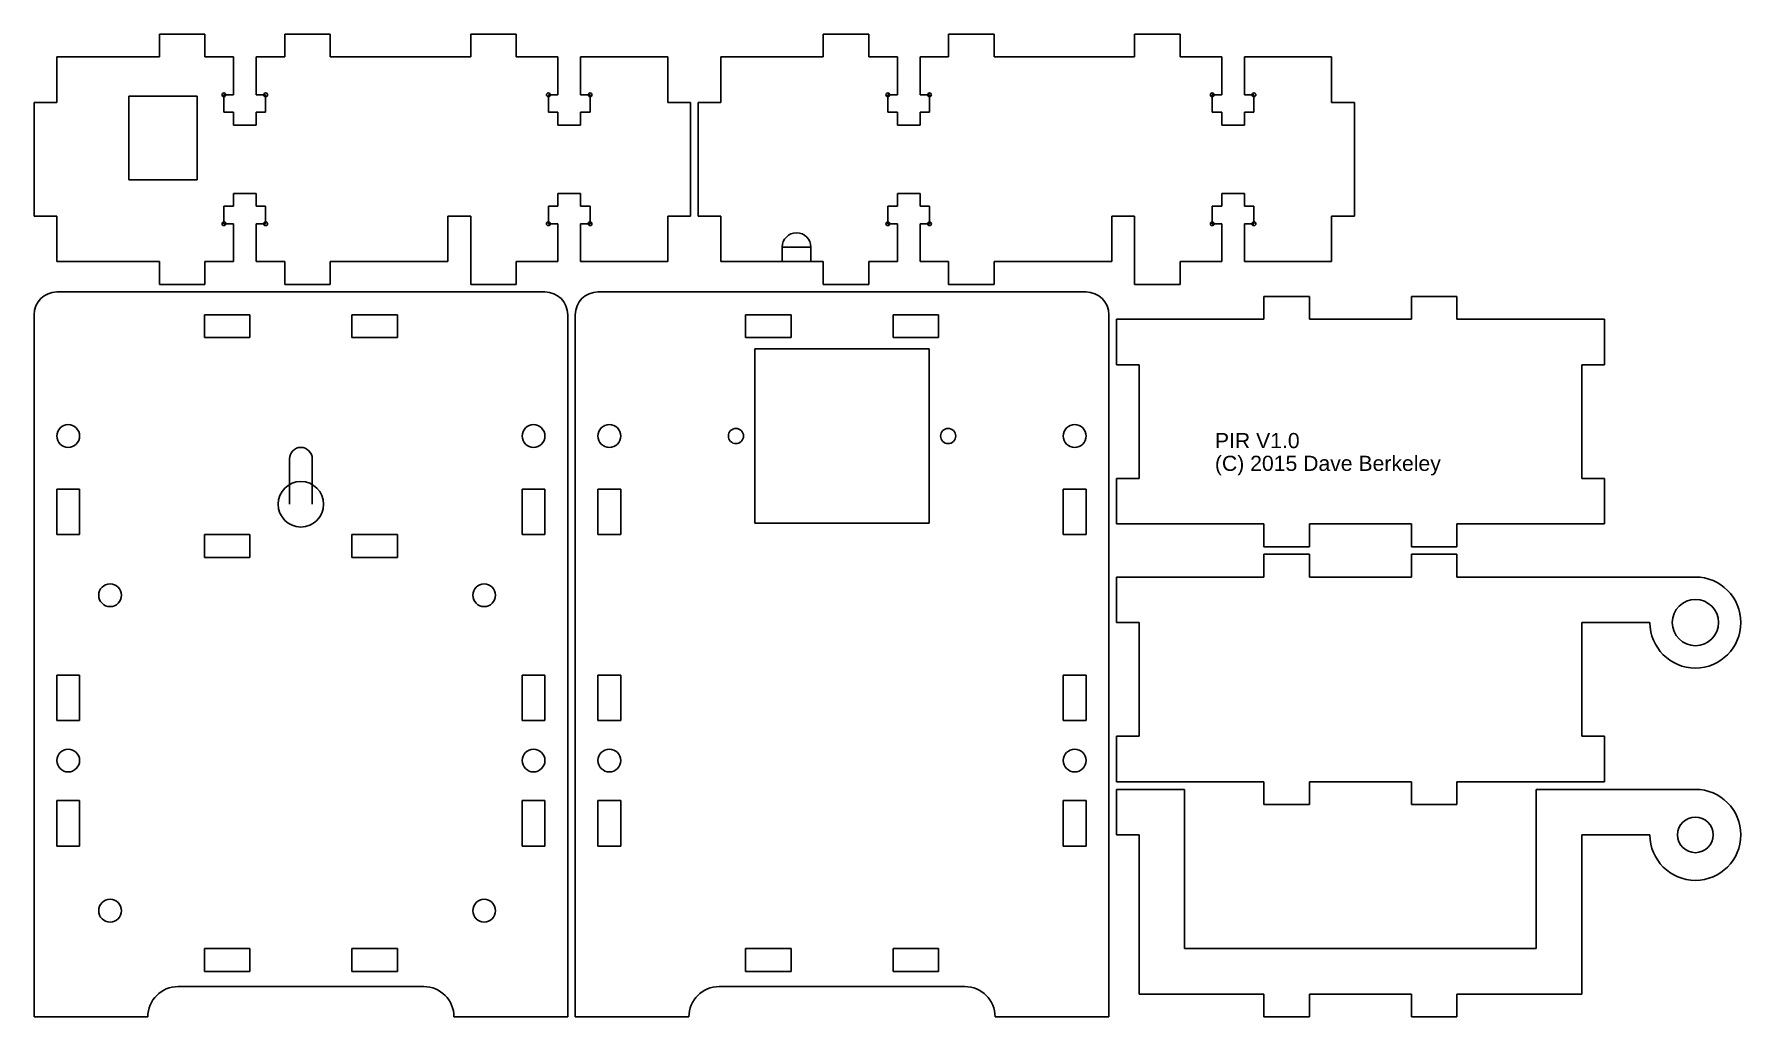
# Model space of a CAD drawing. Extents: x 10 to 235, y 20 to 150.
import ezdxf
from ezdxf.enums import TextEntityAlignment as Align

# ---------------------------------------------------------------- set-up
doc = ezdxf.new("R2010")
doc.units = 0
doc.styles.get("Standard").update_dxf_attribs({"font": 'arial.ttf'})

msp = doc.modelspace()

# ---------------------------------------------------------------- linework, layer by layer
at = {"color": 3}
for p, q in [((32.53, 149.6), (26.53, 149.6)), ((26.53, 149.6), (26.53, 146.6)), ((32.53, 146.6), (32.53, 149.6)), ((49.07, 149.6), (43.07, 149.6)), ((43.07, 149.6), (43.07, 146.6)), ((49.07, 146.6), (49.07, 149.6)), ((73.6, 149.6), (67.6, 149.6)), ((67.6, 149.6), (67.6, 146.6)), ((73.6, 146.6), (73.6, 149.6)), ((120.13, 149.6), (114.13, 149.6)), ((114.13, 149.6), (114.13, 146.6)), ((120.13, 146.6), (120.13, 149.6)), ((136.67, 149.6), (130.67, 149.6)), ((130.67, 149.6), (130.67, 146.6)), ((136.67, 146.6), (136.67, 149.6)), ((161.2, 149.6), (155.2, 149.6)), ((155.2, 149.6), (155.2, 146.6)), ((161.2, 146.6), (161.2, 149.6)), ((13, 146.6), (13, 140.6)), ((26.53, 146.6), (13, 146.6)), ((36.3, 146.6), (32.53, 146.6)), ((36.3, 141.6), (36.3, 146.6)), ((43.07, 146.6), (39.3, 146.6)), ((39.3, 146.6), (39.3, 141.6)), ((67.6, 146.6), (49.07, 146.6)), ((79.1, 146.6), (73.6, 146.6)), ((79.1, 141.6), (79.1, 146.6)), ((93.6, 146.6), (82.1, 146.6)), ((82.1, 146.6), (82.1, 141.6)), ((93.6, 140.6), (93.6, 146.6)), ((100.6, 146.6), (100.6, 140.6)), ((114.13, 146.6), (100.6, 146.6)), ((123.9, 146.6), (120.13, 146.6)), ((123.9, 141.6), (123.9, 146.6)), ((130.67, 146.6), (126.9, 146.6)), ((126.9, 146.6), (126.9, 141.6)), ((155.2, 146.6), (136.67, 146.6)), ((166.7, 146.6), (161.2, 146.6)), ((166.7, 141.6), (166.7, 146.6)), ((181.2, 146.6), (169.7, 146.6)), ((169.7, 146.6), (169.7, 141.6)), ((181.2, 140.6), (181.2, 146.6)), ((13, 140.6), (10, 140.6)), ((10, 140.6), (10, 125.6)), ((31.5, 141.4), (22.5, 141.4)), ((22.5, 141.4), (22.5, 130.4)), ((31.5, 130.4), (31.5, 141.4)), ((35.05, 139.3), (35.05, 141.6)), ((35.05, 141.6), (36.3, 141.6)), ((39.3, 141.6), (40.55, 141.6)), ((40.55, 141.6), (40.55, 139.3)), ((77.85, 139.3), (77.85, 141.6)), ((77.85, 141.6), (79.1, 141.6)), ((82.1, 141.6), (83.35, 141.6)), ((83.35, 141.6), (83.35, 139.3)), ((96.6, 140.6), (93.6, 140.6)), ((96.6, 125.6), (96.6, 140.6)), ((100.6, 140.6), (97.6, 140.6)), ((97.6, 140.6), (97.6, 125.6)), ((122.65, 139.3), (122.65, 141.6)), ((122.65, 141.6), (123.9, 141.6)), ((126.9, 141.6), (128.15, 141.6)), ((128.15, 141.6), (128.15, 139.3)), ((165.45, 139.3), (165.45, 141.6)), ((165.45, 141.6), (166.7, 141.6)), ((169.7, 141.6), (170.95, 141.6)), ((170.95, 141.6), (170.95, 139.3)), ((184.2, 140.6), (181.2, 140.6)), ((184.2, 125.6), (184.2, 140.6)), ((36.3, 139.3), (35.05, 139.3)), ((36.3, 137.6), (36.3, 139.3)), ((39.3, 137.6), (36.3, 137.6)), ((40.55, 139.3), (39.3, 139.3)), ((39.3, 139.3), (39.3, 137.6)), ((79.1, 139.3), (77.85, 139.3)), ((79.1, 137.6), (79.1, 139.3)), ((82.1, 137.6), (79.1, 137.6)), ((83.35, 139.3), (82.1, 139.3)), ((82.1, 139.3), (82.1, 137.6)), ((123.9, 139.3), (122.65, 139.3)), ((123.9, 137.6), (123.9, 139.3)), ((126.9, 137.6), (123.9, 137.6)), ((128.15, 139.3), (126.9, 139.3)), ((126.9, 139.3), (126.9, 137.6)), ((166.7, 139.3), (165.45, 139.3)), ((166.7, 137.6), (166.7, 139.3)), ((169.7, 137.6), (166.7, 137.6)), ((170.95, 139.3), (169.7, 139.3)), ((169.7, 139.3), (169.7, 137.6)), ((22.5, 130.4), (31.5, 130.4)), ((36.3, 126.9), (36.3, 128.6)), ((36.3, 128.6), (39.3, 128.6)), ((39.3, 128.6), (39.3, 126.9)), ((79.1, 126.9), (79.1, 128.6)), ((79.1, 128.6), (82.1, 128.6)), ((82.1, 128.6), (82.1, 126.9)), ((123.9, 126.9), (123.9, 128.6)), ((123.9, 128.6), (126.9, 128.6)), ((126.9, 128.6), (126.9, 126.9)), ((166.7, 126.9), (166.7, 128.6)), ((166.7, 128.6), (169.7, 128.6)), ((169.7, 128.6), (169.7, 126.9)), ((35.05, 124.6), (35.05, 126.9)), ((35.05, 126.9), (36.3, 126.9)), ((39.3, 126.9), (40.55, 126.9)), ((40.55, 126.9), (40.55, 124.6)), ((77.85, 124.6), (77.85, 126.9)), ((77.85, 126.9), (79.1, 126.9)), ((82.1, 126.9), (83.35, 126.9)), ((83.35, 126.9), (83.35, 124.6)), ((122.65, 124.6), (122.65, 126.9)), ((122.65, 126.9), (123.9, 126.9)), ((126.9, 126.9), (128.15, 126.9)), ((128.15, 126.9), (128.15, 124.6)), ((165.45, 124.6), (165.45, 126.9)), ((165.45, 126.9), (166.7, 126.9)), ((169.7, 126.9), (170.95, 126.9)), ((170.95, 126.9), (170.95, 124.6)), ((10, 125.6), (13, 125.6)), ((13, 125.6), (13, 119.6)), ((36.3, 124.6), (35.05, 124.6)), ((36.3, 119.6), (36.3, 124.6)), ((40.55, 124.6), (39.3, 124.6)), ((39.3, 124.6), (39.3, 119.6)), ((64.6, 119.6), (64.6, 125.6)), ((64.6, 125.6), (67.6, 125.6)), ((67.6, 125.6), (67.6, 119.6)), ((79.1, 124.6), (77.85, 124.6)), ((79.1, 119.6), (79.1, 124.6)), ((83.35, 124.6), (82.1, 124.6)), ((82.1, 124.6), (82.1, 119.6)), ((93.6, 119.6), (93.6, 125.6)), ((93.6, 125.6), (96.6, 125.6)), ((97.6, 125.6), (100.6, 125.6)), ((100.6, 125.6), (100.6, 119.6)), ((123.9, 124.6), (122.65, 124.6)), ((123.9, 119.6), (123.9, 124.6)), ((128.15, 124.6), (126.9, 124.6)), ((126.9, 124.6), (126.9, 119.6)), ((152.2, 119.6), (152.2, 125.6)), ((152.2, 125.6), (155.2, 125.6)), ((155.2, 125.6), (155.2, 119.6)), ((166.7, 124.6), (165.45, 124.6)), ((166.7, 119.6), (166.7, 124.6)), ((170.95, 124.6), (169.7, 124.6)), ((169.7, 124.6), (169.7, 119.6)), ((181.2, 119.6), (181.2, 125.6)), ((181.2, 125.6), (184.2, 125.6)), ((13, 119.6), (26.53, 119.6)), ((26.53, 119.6), (26.53, 116.6)), ((32.53, 116.6), (32.53, 119.6)), ((32.53, 119.6), (36.3, 119.6)), ((39.3, 119.6), (43.07, 119.6)), ((43.07, 119.6), (43.07, 116.6)), ((49.07, 116.6), (49.07, 119.6)), ((49.07, 119.6), (64.6, 119.6)), ((67.6, 119.6), (67.6, 119.6)), ((67.6, 119.6), (67.6, 116.6)), ((73.6, 116.6), (73.6, 119.6)), ((73.6, 119.6), (79.1, 119.6)), ((82.1, 119.6), (93.6, 119.6)), ((100.6, 119.6), (114.13, 119.6)), ((108.7, 119.6), (108.7, 121.5)), ((108.7, 121.5), (112.5, 121.5)), ((112.5, 121.5), (112.5, 119.6)), ((114.13, 119.6), (114.13, 116.6)), ((120.13, 116.6), (120.13, 119.6)), ((120.13, 119.6), (123.9, 119.6)), ((126.9, 119.6), (130.67, 119.6)), ((130.67, 119.6), (130.67, 116.6)), ((136.67, 116.6), (136.67, 119.6)), ((136.67, 119.6), (152.2, 119.6)), ((155.2, 119.6), (155.2, 119.6)), ((155.2, 119.6), (155.2, 116.6)), ((161.2, 116.6), (161.2, 119.6)), ((161.2, 119.6), (166.7, 119.6)), ((169.7, 119.6), (181.2, 119.6)), ((13, 115.6), (77.4, 115.6)), ((26.53, 116.6), (32.53, 116.6)), ((43.07, 116.6), (49.07, 116.6)), ((67.6, 116.6), (73.6, 116.6)), ((84.4, 115.6), (148.8, 115.6)), ((114.13, 116.6), (120.13, 116.6)), ((130.67, 116.6), (136.67, 116.6)), ((155.2, 116.6), (161.2, 116.6)), ((178.27, 115), (172.27, 115)), ((172.27, 115), (172.27, 112)), ((178.27, 112), (178.27, 115)), ((197.73, 115), (191.73, 115)), ((191.73, 115), (191.73, 112)), ((197.73, 112), (197.73, 115)), ((10, 26), (10, 112.6)), ((38.47, 112.6), (32.47, 112.6)), ((32.47, 112.6), (32.47, 109.6)), ((38.47, 109.6), (38.47, 112.6)), ((57.93, 112.6), (51.93, 112.6)), ((51.93, 112.6), (51.93, 109.6)), ((57.93, 109.6), (57.93, 112.6)), ((80.4, 112.6), (80.4, 26)), ((81.4, 26), (81.4, 112.6)), ((109.87, 112.6), (103.87, 112.6)), ((103.87, 112.6), (103.87, 109.6)), ((109.87, 109.6), (109.87, 112.6)), ((129.33, 112.6), (123.33, 112.6)), ((123.33, 112.6), (123.33, 109.6)), ((129.33, 109.6), (129.33, 112.6)), ((151.8, 112.6), (151.8, 26)), ((155.8, 112), (152.8, 112)), ((152.8, 112), (152.8, 106)), ((172.27, 112), (155.8, 112)), ((155.8, 112), (155.8, 112)), ((191.73, 112), (178.27, 112)), ((214.2, 112), (197.73, 112)), ((217.2, 112), (214.2, 112)), ((214.2, 112), (214.2, 112)), ((217.2, 106), (217.2, 112)), ((32.47, 109.6), (38.47, 109.6)), ((51.93, 109.6), (57.93, 109.6)), ((103.87, 109.6), (109.87, 109.6)), ((128.1, 108.1), (105.1, 108.1)), ((105.1, 108.1), (105.1, 85.1)), ((123.33, 109.6), (129.33, 109.6)), ((128.1, 85.1), (128.1, 108.1)), ((152.8, 106), (155.8, 106)), ((155.8, 106), (155.8, 91)), ((214.2, 91), (214.2, 106)), ((214.2, 106), (217.2, 106)), ((43.7, 87.6), (43.7, 93.6)), ((46.7, 87.6), (46.7, 93.6)), ((155.8, 91), (152.8, 91)), ((152.8, 91), (152.8, 85)), ((217.2, 91), (214.2, 91)), ((217.2, 85), (217.2, 91)), ((16, 89.6), (13, 89.6)), ((13, 89.6), (13, 83.6)), ((16, 83.6), (16, 89.6)), ((77.4, 89.6), (74.4, 89.6)), ((74.4, 89.6), (74.4, 83.6)), ((77.4, 83.6), (77.4, 89.6)), ((87.4, 89.6), (84.4, 89.6)), ((84.4, 89.6), (84.4, 83.6)), ((87.4, 83.6), (87.4, 89.6)), ((148.8, 89.6), (145.8, 89.6)), ((145.8, 89.6), (145.8, 83.6)), ((148.8, 83.6), (148.8, 89.6)), ((13, 83.6), (16, 83.6)), ((38.47, 83.6), (32.47, 83.6)), ((32.47, 83.6), (32.47, 80.6)), ((38.47, 80.6), (38.47, 83.6)), ((57.93, 83.6), (51.93, 83.6)), ((51.93, 83.6), (51.93, 80.6)), ((57.93, 80.6), (57.93, 83.6)), ((74.4, 83.6), (77.4, 83.6)), ((84.4, 83.6), (87.4, 83.6)), ((105.1, 85.1), (128.1, 85.1)), ((145.8, 83.6), (148.8, 83.6)), ((152.8, 85), (155.8, 85)), ((155.8, 85), (172.27, 85)), ((155.8, 85), (155.8, 85)), ((172.27, 85), (172.27, 82)), ((178.27, 82), (178.27, 85)), ((178.27, 85), (191.73, 85)), ((191.73, 85), (191.73, 82)), ((197.73, 82), (197.73, 85)), ((197.73, 85), (214.2, 85)), ((214.2, 85), (214.2, 85)), ((214.2, 85), (217.2, 85)), ((172.27, 82), (178.27, 82)), ((191.73, 82), (197.73, 82)), ((32.47, 80.6), (38.47, 80.6)), ((51.93, 80.6), (57.93, 80.6)), ((178.27, 81), (172.27, 81)), ((172.27, 81), (172.27, 78)), ((178.27, 78), (178.27, 81)), ((197.73, 81), (191.73, 81)), ((191.73, 81), (191.73, 78)), ((197.73, 78), (197.73, 81)), ((155.8, 78), (152.8, 78)), ((152.8, 78), (152.8, 72)), ((172.27, 78), (155.8, 78)), ((155.8, 78), (155.8, 78)), ((191.73, 78), (178.27, 78)), ((214.2, 78), (197.73, 78)), ((229.2, 78), (214.2, 78)), ((152.8, 72), (155.8, 72)), ((155.8, 72), (155.8, 57)), ((214.2, 57), (214.2, 72)), ((214.2, 72), (223.2, 72)), ((16, 65.07), (13, 65.07)), ((13, 65.07), (13, 59.07)), ((16, 59.07), (16, 65.07)), ((77.4, 65.07), (74.4, 65.07)), ((74.4, 65.07), (74.4, 59.07)), ((77.4, 59.07), (77.4, 65.07)), ((87.4, 65.07), (84.4, 65.07)), ((84.4, 65.07), (84.4, 59.07)), ((87.4, 59.07), (87.4, 65.07)), ((148.8, 65.07), (145.8, 65.07)), ((145.8, 65.07), (145.8, 59.07)), ((148.8, 59.07), (148.8, 65.07)), ((13, 59.07), (16, 59.07)), ((74.4, 59.07), (77.4, 59.07)), ((84.4, 59.07), (87.4, 59.07)), ((145.8, 59.07), (148.8, 59.07)), ((155.8, 57), (152.8, 57)), ((152.8, 57), (152.8, 51)), ((217.2, 57), (214.2, 57)), ((217.2, 51), (217.2, 57)), ((152.8, 51), (155.8, 51)), ((155.8, 50), (152.8, 50)), ((152.8, 50), (152.8, 44)), ((155.8, 51), (155.8, 51)), ((155.8, 51), (172.27, 51)), ((161.8, 50), (155.8, 50)), ((155.8, 50), (155.8, 50)), ((161.8, 29), (161.8, 50)), ((172.27, 51), (172.27, 48)), ((178.27, 48), (178.27, 51)), ((178.27, 51), (191.73, 51)), ((191.73, 51), (191.73, 48)), ((197.73, 48), (197.73, 51)), ((197.73, 51), (214.2, 51)), ((214.2, 50), (208.2, 50)), ((208.2, 50), (208.2, 29)), ((214.2, 51), (214.2, 51)), ((214.2, 51), (217.2, 51)), ((229.2, 50), (214.2, 50)), ((16, 48.53), (13, 48.53)), ((13, 48.53), (13, 42.53)), ((16, 42.53), (16, 48.53)), ((77.4, 48.53), (74.4, 48.53)), ((74.4, 48.53), (74.4, 42.53)), ((77.4, 42.53), (77.4, 48.53)), ((87.4, 48.53), (84.4, 48.53)), ((84.4, 48.53), (84.4, 42.53)), ((87.4, 42.53), (87.4, 48.53)), ((148.8, 48.53), (145.8, 48.53)), ((145.8, 48.53), (145.8, 42.53)), ((148.8, 42.53), (148.8, 48.53)), ((172.27, 48), (178.27, 48)), ((191.73, 48), (197.73, 48)), ((152.8, 44), (155.8, 44)), ((155.8, 44), (155.8, 23)), ((214.2, 23), (214.2, 44)), ((214.2, 44), (223.2, 44)), ((13, 42.53), (16, 42.53)), ((74.4, 42.53), (77.4, 42.53)), ((84.4, 42.53), (87.4, 42.53)), ((145.8, 42.53), (148.8, 42.53)), ((38.47, 29), (32.47, 29)), ((32.47, 29), (32.47, 26)), ((38.47, 26), (38.47, 29)), ((57.93, 29), (51.93, 29)), ((51.93, 29), (51.93, 26)), ((57.93, 26), (57.93, 29)), ((109.87, 29), (103.87, 29)), ((103.87, 29), (103.87, 26)), ((109.87, 26), (109.87, 29)), ((129.33, 29), (123.33, 29)), ((123.33, 29), (123.33, 26)), ((129.33, 26), (129.33, 29)), ((208.2, 29), (161.8, 29)), ((10, 26), (10, 20)), ((32.47, 26), (38.47, 26)), ((51.93, 26), (57.93, 26)), ((80.4, 26), (80.4, 20)), ((81.4, 26), (81.4, 20)), ((103.87, 26), (109.87, 26)), ((123.33, 26), (129.33, 26)), ((151.8, 26), (151.8, 20)), ((29, 24), (61.4, 24)), ((100.4, 24), (132.8, 24)), ((155.8, 23), (172.27, 23)), ((172.27, 23), (172.27, 20)), ((178.27, 20), (178.27, 23)), ((178.27, 23), (191.73, 23)), ((191.73, 23), (191.73, 20)), ((197.73, 20), (197.73, 23)), ((197.73, 23), (214.2, 23)), ((10, 20), (25, 20)), ((80.4, 20), (65.4, 20)), ((81.4, 20), (96.4, 20)), ((151.8, 20), (136.8, 20)), ((172.27, 20), (178.27, 20)), ((191.73, 20), (197.73, 20))]:
    msp.add_line(p, q, dxfattribs=at)
for centre, radius in [((35.05, 141.6), 0.25), ((40.55, 141.6), 0.25), ((77.85, 141.6), 0.25), ((83.35, 141.6), 0.25), ((122.65, 141.6), 0.25), ((128.15, 141.6), 0.25), ((165.45, 141.6), 0.25), ((170.95, 141.6), 0.25), ((35.05, 124.6), 0.25), ((40.55, 124.6), 0.25), ((77.85, 124.6), 0.25), ((83.35, 124.6), 0.25), ((122.65, 124.6), 0.25), ((128.15, 124.6), 0.25), ((165.45, 124.6), 0.25), ((170.95, 124.6), 0.25), ((14.5, 96.6), 1.5), ((14.5, 96.6), 1.5), ((75.9, 96.6), 1.5), ((75.9, 96.6), 1.5), ((85.9, 96.6), 1.5), ((85.9, 96.6), 1.5), ((102.6, 96.6), 1), ((130.6, 96.6), 1), ((147.3, 96.6), 1.5), ((147.3, 96.6), 1.5), ((45.2, 87.6), 3), ((20.02, 75.6), 1.5), ((69.38, 75.6), 1.5), ((229.2, 72), 3.05), ((14.5, 53.8), 1.5), ((14.5, 53.8), 1.5), ((75.9, 53.8), 1.5), ((75.9, 53.8), 1.5), ((85.9, 53.8), 1.5), ((85.9, 53.8), 1.5), ((147.3, 53.8), 1.5), ((147.3, 53.8), 1.5), ((229.2, 44), 2.35), ((20.02, 34), 1.5), ((69.38, 34), 1.5)]:
    msp.add_circle(centre, radius, dxfattribs=at)
for centre, radius, start, end in [((110.6, 121.5), 1.9, 0, 180), ((13, 112.6), 3, 90, -180), ((77.4, 112.6), 3, 0, 90), ((84.4, 112.6), 3, 90, -180), ((148.8, 112.6), 3, 0, 90), ((45.2, 93.6), 1.5, 0, 180), ((229.2, 72), 6, 180, 90), ((229.2, 44), 6, 180, 90), ((29, 20), 4, 90, 180), ((61.4, 20), 4, 0, 90), ((100.4, 20), 4, 90, 180), ((132.8, 20), 4, 0, 90)]:
    msp.add_arc(centre, radius, start, end, dxfattribs=at)

# ---------------------------------------------------------------- texts
at = {"color": 2}
for s, p in [('PIR V1.0', (165.8, 97)), ('(C) 2015 Dave Berkeley', (165.8, 94))]:
    msp.add_text(s, height=2, dxfattribs=at).set_placement(p, align=Align.TOP_LEFT)

doc.saveas('drawing.dxf')
